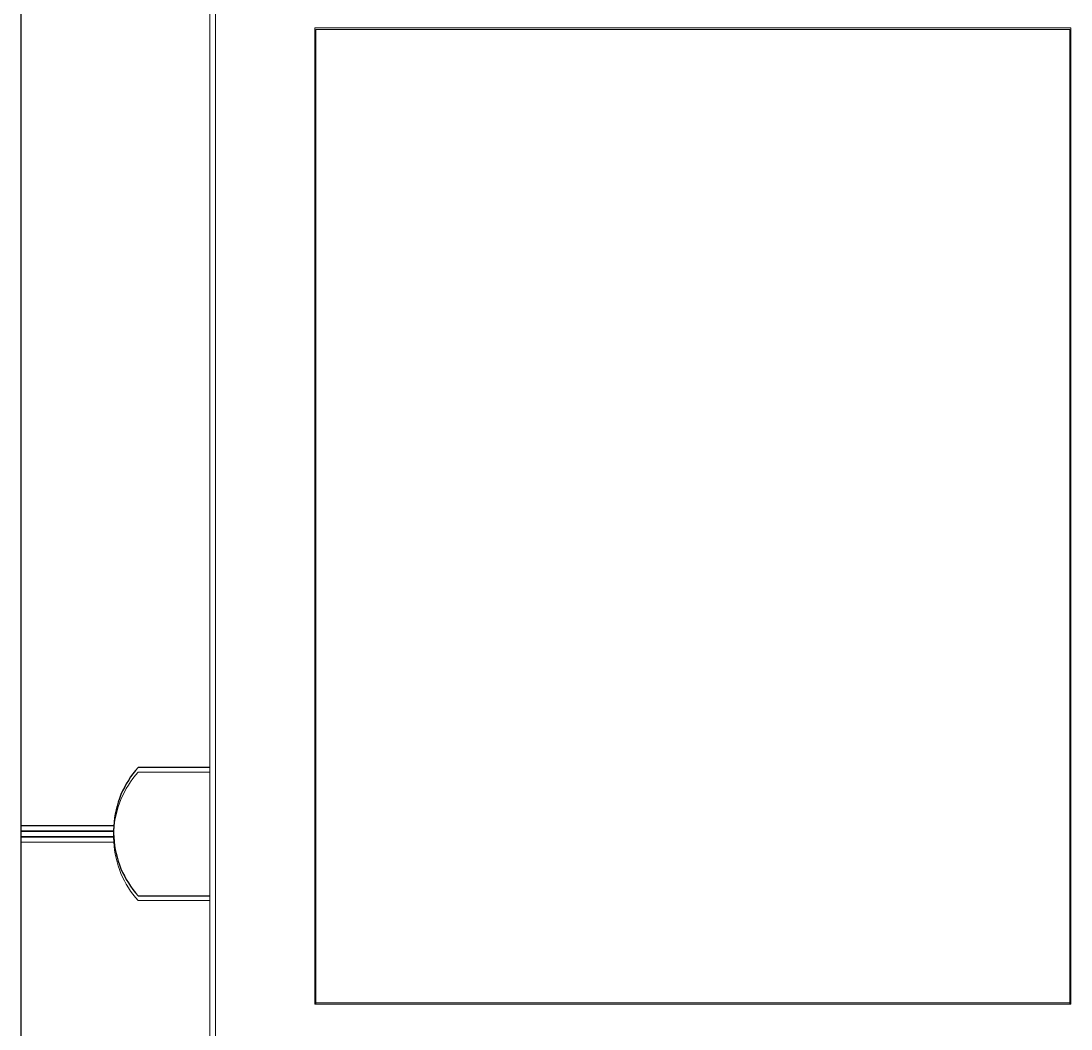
# Model space of a CAD drawing. Header units: millimetres. Extents: x 1359 to 3577, y 1333 to 3557.
# Drawn here: x 2546.6 to 2602.1, y 3257.5 to 3310.8 of the extents above; entities that cross this region are included whole.
import ezdxf

# ---------------------------------------------------------------- set-up
doc = ezdxf.new("R2010")
doc.units = ezdxf.units.MM
doc.set_wipeout_variables(frame=1)
doc.layers.add('! NO PLOT !', color=7, linetype='Continuous', true_color=0xff75dd, plot=False)
doc.layers.add('000-PI-Oprema', color=30, linetype='Continuous', lineweight=5)
doc.layers.add('002-PI-Kabelska kanalica', color=150, linetype='Continuous')

# ---------------------------------------------------------------- blocks, each defined once
blk = doc.blocks.new('montazna 2000x1000')
at = {"layer": '! NO PLOT !', "color": 0, "linetype": 'ByBlock', "lineweight": 0}
blk.add_line((50.3, 1848.1), (50.3, 1864.9), dxfattribs=at)
blk.add_arc((50.3, 1856.5), 8, 211.6682, 148.3318, dxfattribs=at)
blk = doc.blocks.new('6ES7515-2AN03-0AB0')
blk.add_wipeout([(49766.655, 38535.913), (49836.455, 38535.913), (49836.456, 38388.913), (49766.656, 38388.913)])
at = {"layer": '000-PI-Oprema', "color": 0, "linetype": 'ByBlock', "lineweight": 0}
for p, q in [((49766.646, 38535.413), (49766.655, 38403.913)), ((49766.655, 38535.044), (49766.655, 38403.913)), ((49766.955, 38456.613), (49766.955, 38523.913)), ((49766.955, 38456.613), (49766.955, 38523.913)), ((49772.205, 38464.632), (49772.205, 38516.308)), ((49812.205, 38516.308), (49772.205, 38516.308)), ((49772.205, 38464.632), (49772.205, 38516.308)), ((49812.205, 38516.308), (49772.205, 38516.308)), ((49772.256, 38464.696), (49772.256, 38516.22)), ((49812.156, 38516.22), (49772.256, 38516.22)), ((49772.256, 38464.696), (49772.256, 38516.22)), ((49812.156, 38516.22), (49772.256, 38516.22)), ((49812.156, 38464.696), (49812.156, 38516.22)), ((49812.156, 38464.696), (49812.156, 38516.22)), ((49812.205, 38464.632), (49812.205, 38516.308)), ((49812.205, 38464.632), (49812.205, 38516.308)), ((49812.205, 38464.632), (49772.205, 38464.632)), ((49812.205, 38464.632), (49772.205, 38464.632)), ((49772.256, 38464.632), (49772.256, 38464.696)), ((49812.156, 38464.696), (49772.256, 38464.696)), ((49772.256, 38464.632), (49772.256, 38464.696)), ((49812.156, 38464.696), (49772.256, 38464.696)), ((49812.156, 38464.632), (49812.156, 38464.696)), ((49812.156, 38464.632), (49812.156, 38464.696))]:
    blk.add_line(p, q, dxfattribs=at)
blk = doc.blocks.new('6ES7590-1AB60-0AA0')
at = {"layer": '! NO PLOT !'}
for p, q in [((4193.317, 2942.116), (4193.317, 2942.85)), ((4194.174, 2942.891), (4194.174, 2939.056)), ((4195.357, 2942.891), (4194.174, 2942.891)), ((4195.357, 2939.056), (4195.357, 2942.891)), ((4196.254, 2942.891), (4196.254, 2939.056)), ((4199.07, 2942.891), (4196.254, 2942.891)), ((4199.07, 2942.198), (4199.07, 2942.891)), ((4197.356, 2942.198), (4199.07, 2942.198)), ((4197.356, 2941.3), (4197.356, 2942.198)), ((4198.866, 2941.3), (4197.356, 2941.3)), ((4198.866, 2940.688), (4198.866, 2941.3)), ((4197.356, 2939.75), (4197.356, 2940.688)), ((4197.356, 2940.688), (4198.866, 2940.688)), ((4190.583, 2939.872), (4190.583, 2939.138)), ((4199.11, 2939.75), (4197.356, 2939.75)), ((4199.11, 2939.056), (4199.11, 2939.75)), ((4194.174, 2939.056), (4195.357, 2939.056)), ((4196.254, 2939.056), (4199.11, 2939.056)), ((4198.375, 2932.117), (4197.58, 2934.264)), ((4199.151, 2934.264), (4198.375, 2932.117)), ((4198.523, 2931.869), (4199.244, 2933.863))]:
    blk.add_line(p, q, dxfattribs=at)
for points, knots in [([(4193.317, 2942.85), (4193.159, 2942.878), (4192.879, 2942.93), (4192.509, 2942.982), (4192.153, 2943.007), (4191.792, 2942.981), (4191.41, 2942.898), (4191.064, 2942.746), (4190.768, 2942.515), (4190.576, 2942.173), (4190.525, 2941.8), (4190.576, 2941.434), (4190.756, 2941.116), (4190.992, 2940.901), (4191.266, 2940.748), (4191.578, 2940.602), (4191.926, 2940.462), (4192.226, 2940.322), (4192.413, 2940.191), (4192.491, 2940.032), (4192.439, 2939.885), (4192.303, 2939.786), (4192.138, 2939.73), (4191.959, 2939.695), (4191.782, 2939.677), (4191.544, 2939.67), (4191.251, 2939.688), (4190.912, 2939.756), (4190.692, 2939.829), (4190.583, 2939.872)], [0, 0, 0, 0, 0.058167, 0.103291, 0.135497, 0.18739, 0.233927, 0.276573, 0.323469, 0.367574, 0.415117, 0.457643, 0.499335, 0.545023, 0.571534, 0.61311, 0.669886, 0.707355, 0.733443, 0.751236, 0.766876, 0.785371, 0.810586, 0.829835, 0.851293, 0.875106, 0.916093, 0.9575, 1, 1, 1, 1]), ([(4190.583, 2939.138), (4190.718, 2939.099), (4190.983, 2939.032), (4191.373, 2938.969), (4191.777, 2938.947), (4192.188, 2938.971), (4192.596, 2939.056), (4192.977, 2939.208), (4193.312, 2939.44), (4193.541, 2939.791), (4193.601, 2940.179), (4193.548, 2940.555), (4193.369, 2940.884), (4193.13, 2941.109), (4192.852, 2941.269), (4192.54, 2941.422), (4192.196, 2941.569), (4191.897, 2941.71), (4191.712, 2941.845), (4191.636, 2941.997), (4191.675, 2942.123), (4191.776, 2942.206), (4191.902, 2942.258), (4192.037, 2942.295), (4192.169, 2942.315), (4192.359, 2942.324), (4192.621, 2942.301), (4192.96, 2942.231), (4193.194, 2942.158), (4193.317, 2942.116)], [0, 0, 0, 0, 0.050995, 0.09847, 0.142842, 0.197361, 0.247009, 0.29309, 0.345193, 0.39189, 0.440408, 0.484338, 0.527032, 0.573288, 0.601245, 0.643101, 0.698989, 0.736572, 0.762873, 0.781014, 0.793261, 0.807604, 0.826728, 0.842361, 0.858321, 0.874793, 0.911417, 0.952987, 1, 1, 1, 1]), ([(4195.686, 2934.191), (4195.557, 2934.242), (4195.262, 2934.308), (4194.834, 2934.301), (4194.511, 2934.099), (4194.363, 2933.817), (4194.35, 2933.456), (4194.607, 2933.152), (4194.95, 2933.008), (4195.259, 2932.881), (4195.51, 2932.67), (4195.516, 2932.39), (4195.406, 2932.183), (4195.198, 2932.07), (4194.966, 2932.055), (4194.701, 2932.095), (4194.526, 2932.145), (4194.43, 2932.183)], [0, 0, 0, 0, 0.085446, 0.194849, 0.260015, 0.315567, 0.391521, 0.474159, 0.549113, 0.625551, 0.689456, 0.740358, 0.790082, 0.830747, 0.884399, 0.934967, 1, 1, 1, 1]), ([(4194.394, 2931.941), (4194.434, 2931.928), (4194.577, 2931.887), (4194.816, 2931.838), (4195.107, 2931.829), (4195.418, 2931.886), (4195.699, 2932.084), (4195.824, 2932.44), (4195.777, 2932.806), (4195.507, 2933.085), (4195.16, 2933.239), (4194.795, 2933.36), (4194.628, 2933.674), (4194.72, 2933.939), (4194.934, 2934.061), (4195.166, 2934.077), (4195.399, 2934.038), (4195.55, 2933.983), (4195.631, 2933.943)], [0, 0, 0, 0, 0.026894, 0.094967, 0.154803, 0.211188, 0.294778, 0.35877, 0.443677, 0.514452, 0.595528, 0.686195, 0.750708, 0.797186, 0.850716, 0.897088, 0.943378, 1, 1, 1, 1]), ([(4197.458, 2933.863), (4197.54, 2933.609), (4197.611, 2933.4), (4197.85, 2932.78), (4198.026, 2932.324), (4198.202, 2931.868)], [0, 0, 0, 0, 0.264196, 0.264196, 1, 1, 1, 1]), ([(4182.124, 2928.515), (4182.199, 2928.612), (4182.369, 2928.768), (4182.683, 2928.882), (4183.038, 2928.895), (4183.399, 2928.785), (4183.777, 2928.431), (4183.872, 2927.879), (4183.756, 2927.354), (4183.479, 2927.031), (4183.126, 2926.844), (4182.72, 2926.805), (4182.268, 2926.884), (4181.925, 2927.192), (4181.763, 2927.614), (4181.699, 2928.175), (4181.769, 2928.889), (4182.084, 2929.604), (4182.597, 2929.983), (4183.092, 2930.106), (4183.4, 2930.118), (4183.573, 2930.102)], [0, 0, 0, 0, 0.038457, 0.07693, 0.106706, 0.154905, 0.197191, 0.271397, 0.327022, 0.370333, 0.407489, 0.456055, 0.502478, 0.55532, 0.599364, 0.64919, 0.741035, 0.834019, 0.897369, 0.94389, 1, 1, 1, 1]), ([(4183.555, 2929.802), (4183.474, 2929.808), (4183.411, 2929.811), (4182.934, 2929.811), (4182.612, 2929.653), (4182.257, 2929.125), (4182.164, 2928.852), (4182.124, 2928.515)], [0, 0, 0, 0, 0.058605, 0.058605, 0.623644, 0.623644, 1, 1, 1, 1]), ([(4188.512, 2929.965), (4188.388, 2930.009), (4188.109, 2930.081), (4187.698, 2930.126), (4187.3, 2930.053), (4186.967, 2929.861), (4186.764, 2929.517), (4186.737, 2929.129), (4186.863, 2928.802), (4187.108, 2928.589), (4187.397, 2928.447), (4187.724, 2928.301), (4188.028, 2928.163), (4188.248, 2927.945), (4188.282, 2927.683), (4188.234, 2927.428), (4188.046, 2927.218), (4187.773, 2927.122), (4187.47, 2927.126), (4187.156, 2927.183), (4186.945, 2927.246), (4186.837, 2927.288)], [0, 0, 0, 0, 0.06208, 0.137188, 0.193443, 0.251671, 0.313567, 0.374192, 0.43104, 0.472364, 0.524972, 0.583187, 0.642248, 0.683551, 0.722421, 0.762388, 0.803352, 0.84918, 0.895433, 0.945712, 1, 1, 1, 1]), ([(4186.79, 2926.966), (4186.856, 2926.944), (4187.019, 2926.898), (4187.29, 2926.841), (4187.607, 2926.815), (4187.928, 2926.841), (4188.219, 2926.942), (4188.46, 2927.124), (4188.625, 2927.385), (4188.678, 2927.716), (4188.624, 2928.092), (4188.355, 2928.434), (4187.993, 2928.61), (4187.639, 2928.758), (4187.326, 2928.898), (4187.133, 2929.184), (4187.151, 2929.493), (4187.35, 2929.717), (4187.63, 2929.811), (4187.928, 2929.801), (4188.199, 2929.736), (4188.367, 2929.668), (4188.438, 2929.633)], [0, 0, 0, 0, 0.033122, 0.080767, 0.131657, 0.184078, 0.233155, 0.2765, 0.32529, 0.376532, 0.433169, 0.501495, 0.573763, 0.622505, 0.685302, 0.733602, 0.777069, 0.822217, 0.867773, 0.913842, 0.962546, 1, 1, 1, 1]), ([(4194.719, 2926.828), (4194.786, 2926.824), (4194.946, 2926.821), (4195.203, 2926.833), (4195.516, 2926.895), (4195.851, 2927.045), (4196.179, 2927.353), (4196.428, 2927.813), (4196.562, 2928.369), (4196.581, 2928.935), (4196.506, 2929.467), (4196.238, 2929.905), (4195.801, 2930.105), (4195.337, 2930.125), (4194.851, 2929.962), (4194.538, 2929.578), (4194.45, 2929.165), (4194.462, 2928.781), (4194.6, 2928.409), (4194.922, 2928.132), (4195.293, 2928.027), (4195.662, 2928.057), (4195.958, 2928.192), (4196.106, 2928.334), (4196.168, 2928.414)], [0, 0, 0, 0, 0.02202, 0.052867, 0.084544, 0.126969, 0.172052, 0.23019, 0.296694, 0.358978, 0.416096, 0.472559, 0.519343, 0.568383, 0.62311, 0.682503, 0.721629, 0.760344, 0.808551, 0.847289, 0.896008, 0.931447, 0.967915, 1, 1, 1, 1]), ([(4195.782, 2929.759), (4195.696, 2929.795), (4195.508, 2929.825), (4195.227, 2929.785), (4194.946, 2929.585), (4194.83, 2929.264), (4194.828, 2928.891), (4194.94, 2928.569), (4195.215, 2928.366), (4195.499, 2928.325), (4195.83, 2928.378), (4196.126, 2928.648), (4196.193, 2929.03), (4196.158, 2929.356), (4196.026, 2929.612), (4195.868, 2929.724), (4195.782, 2929.759)], [0, 0, 0, 0, 0.0625, 0.125, 0.1875, 0.28125, 0.34375, 0.4375, 0.5, 0.5625, 0.625, 0.71875, 0.8125, 0.875, 0.9375, 1, 1, 1, 1]), ([(4198.451, 2930.087), (4198.267, 2930.124), (4197.884, 2930.107), (4197.378, 2929.806), (4197.171, 2929.246), (4197.108, 2928.701), (4197.113, 2928.185), (4197.171, 2927.723), (4197.315, 2927.276), (4197.612, 2926.948), (4198.067, 2926.809), (4198.545, 2926.814), (4198.965, 2927.076), (4199.24, 2927.577), (4199.316, 2928.139), (4199.313, 2928.789), (4199.243, 2929.254), (4199.093, 2929.645), (4198.857, 2929.953), (4198.589, 2930.06), (4198.451, 2930.087)], [0, 0, 0, 0, 0.0625, 0.125, 0.1875, 0.25, 0.3125, 0.359375, 0.40625, 0.46875, 0.5, 0.5625, 0.625, 0.65625, 0.75, 0.8125, 0.875, 0.90625, 0.953125, 1, 1, 1, 1]), ([(4198.781, 2929.442), (4198.716, 2929.568), (4198.541, 2929.767), (4198.171, 2929.827), (4197.809, 2929.72), (4197.548, 2929.309), (4197.493, 2928.812), (4197.487, 2928.246), (4197.519, 2927.753), (4197.726, 2927.275), (4198.141, 2927.079), (4198.587, 2927.178), (4198.849, 2927.559), (4198.917, 2927.975), (4198.942, 2928.401), (4198.933, 2928.79), (4198.889, 2929.141), (4198.83, 2929.346), (4198.781, 2929.442)], [0, 0, 0, 0, 0.0625, 0.109375, 0.15625, 0.21875, 0.3125, 0.375, 0.46875, 0.53125, 0.59375, 0.65625, 0.71875, 0.78125, 0.84375, 0.90625, 0.953125, 1, 1, 1, 1]), ([(4191.898, 2927.026), (4191.949, 2927.002), (4192.098, 2926.936), (4192.375, 2926.85), (4192.717, 2926.812), (4193.125, 2926.849), (4193.481, 2927.016), (4193.765, 2927.324), (4193.918, 2927.73), (4193.897, 2928.227), (4193.621, 2928.699), (4193.173, 2928.896), (4192.734, 2928.905), (4192.488, 2928.863), (4192.358, 2928.824)], [0, 0, 0, 0, 0.035563, 0.102622, 0.182409, 0.251199, 0.359766, 0.42115, 0.512328, 0.625812, 0.724909, 0.8416, 0.915891, 1, 1, 1, 1]), ([(4182.968, 2928.571), (4182.877, 2928.592), (4182.689, 2928.6), (4182.368, 2928.495), (4182.125, 2928.181), (4182.101, 2927.798), (4182.184, 2927.377), (4182.508, 2927.114), (4182.939, 2927.105), (4183.305, 2927.266), (4183.46, 2927.632), (4183.467, 2928.002), (4183.371, 2928.335), (4183.146, 2928.516), (4183.013, 2928.56), (4182.968, 2928.571)], [0, 0, 0, 0, 0.0625, 0.125, 0.21875, 0.3125, 0.375, 0.5, 0.5625, 0.65625, 0.75, 0.8125, 0.90625, 0.96875, 1, 1, 1, 1]), ([(4191.986, 2928.432), (4192.077, 2928.468), (4192.299, 2928.541), (4192.651, 2928.609), (4193.033, 2928.607), (4193.371, 2928.429), (4193.532, 2928.096), (4193.525, 2927.766), (4193.428, 2927.478), (4193.246, 2927.269), (4193.011, 2927.147), (4192.73, 2927.104), (4192.46, 2927.141), (4192.218, 2927.229), (4192.096, 2927.29), (4192.034, 2927.326)], [0, 0, 0, 0, 0.07374, 0.178311, 0.272524, 0.359332, 0.454094, 0.537174, 0.606125, 0.681992, 0.741393, 0.80464, 0.895539, 0.945774, 1, 1, 1, 1]), ([(4196.168, 2928.414), (4196.128, 2928.078), (4196.034, 2927.805), (4195.68, 2927.277), (4195.358, 2927.119), (4194.875, 2927.119), (4194.812, 2927.121), (4194.737, 2927.128)], [0, 0, 0, 0, 0.372393, 0.372393, 0.934052, 0.934052, 1, 1, 1, 1])]:
    blk.add_open_spline(points, degree=3, knots=knots, dxfattribs=at)
for points in [[(4196.295, 2934.264), (4196.387, 2934.264), (4196.48, 2934.264), (4196.572, 2934.264)], [(4196.295, 2931.868), (4196.295, 2932.667), (4196.295, 2933.465), (4196.295, 2934.264)], [(4196.572, 2934.264), (4196.572, 2933.465), (4196.572, 2932.667), (4196.572, 2931.868)], [(4197.58, 2934.264), (4197.452, 2934.264), (4197.323, 2934.264), (4197.195, 2934.264)], [(4197.195, 2934.264), (4197.195, 2933.465), (4197.195, 2932.667), (4197.195, 2931.868)], [(4199.521, 2934.264), (4199.397, 2934.264), (4199.274, 2934.264), (4199.151, 2934.264)], [(4199.521, 2931.868), (4199.521, 2932.667), (4199.521, 2933.465), (4199.521, 2934.264)], [(4195.631, 2933.943), (4195.649, 2934.026), (4195.668, 2934.109), (4195.686, 2934.191)], [(4197.458, 2931.868), (4197.458, 2932.533), (4197.458, 2933.198), (4197.458, 2933.863)], [(4199.244, 2933.863), (4199.244, 2933.198), (4199.243, 2932.533), (4199.243, 2931.868)], [(4194.43, 2932.183), (4194.418, 2932.102), (4194.406, 2932.022), (4194.394, 2931.941)], [(4196.572, 2931.868), (4196.48, 2931.868), (4196.387, 2931.868), (4196.295, 2931.868)], [(4197.195, 2931.868), (4197.283, 2931.868), (4197.37, 2931.868), (4197.458, 2931.868)], [(4198.202, 2931.868), (4198.309, 2931.869), (4198.416, 2931.869), (4198.523, 2931.869)], [(4199.243, 2931.868), (4199.336, 2931.868), (4199.428, 2931.868), (4199.521, 2931.868)], [(4183.573, 2930.102), (4183.567, 2930.002), (4183.561, 2929.902), (4183.555, 2929.802)], [(4184.483, 2930.061), (4185.045, 2930.061), (4185.606, 2930.061), (4186.168, 2930.061)], [(4184.483, 2926.868), (4184.483, 2927.933), (4184.483, 2928.997), (4184.483, 2930.061)], [(4186.168, 2930.061), (4186.168, 2929.96), (4186.168, 2929.858), (4186.168, 2929.757)], [(4188.438, 2929.633), (4188.463, 2929.744), (4188.487, 2929.854), (4188.512, 2929.965)], [(4189.182, 2929.757), (4189.182, 2929.858), (4189.182, 2929.96), (4189.182, 2930.061)], [(4189.182, 2930.061), (4189.873, 2930.061), (4190.563, 2930.061), (4191.254, 2930.061)], [(4191.254, 2930.061), (4191.254, 2929.96), (4191.254, 2929.858), (4191.254, 2929.757)], [(4192.034, 2930.061), (4192.018, 2929.518), (4192.002, 2928.975), (4191.986, 2928.432)], [(4193.757, 2930.061), (4193.183, 2930.061), (4192.608, 2930.061), (4192.034, 2930.061)], [(4193.757, 2929.757), (4193.757, 2929.858), (4193.757, 2929.96), (4193.757, 2930.061)], [(4186.168, 2929.757), (4185.73, 2929.757), (4185.291, 2929.757), (4184.852, 2929.757)], [(4184.852, 2929.757), (4184.852, 2929.384), (4184.852, 2929.012), (4184.852, 2928.64)], [(4190.876, 2929.757), (4190.311, 2929.757), (4189.746, 2929.757), (4189.182, 2929.757)], [(4189.463, 2926.868), (4189.934, 2927.831), (4190.405, 2928.794), (4190.876, 2929.757)], [(4191.254, 2929.757), (4190.792, 2928.794), (4190.331, 2927.831), (4189.869, 2926.868)], [(4192.358, 2928.824), (4192.371, 2929.135), (4192.383, 2929.446), (4192.396, 2929.757)], [(4192.396, 2929.757), (4192.85, 2929.757), (4193.304, 2929.757), (4193.757, 2929.757)], [(4184.852, 2928.64), (4185.269, 2928.64), (4185.686, 2928.64), (4186.103, 2928.64)], [(4184.852, 2928.335), (4184.852, 2927.948), (4184.852, 2927.56), (4184.852, 2927.173)], [(4186.103, 2928.335), (4185.686, 2928.335), (4185.269, 2928.335), (4184.852, 2928.335)], [(4186.103, 2928.64), (4186.103, 2928.538), (4186.103, 2928.437), (4186.103, 2928.335)], [(4199.728, 2928.018), (4199.728, 2928.112), (4199.728, 2928.205), (4199.728, 2928.299)], [(4199.728, 2928.299), (4200.083, 2928.299), (4200.438, 2928.299), (4200.793, 2928.299)], [(4200.793, 2928.018), (4200.438, 2928.018), (4200.083, 2928.018), (4199.728, 2928.018)], [(4184.852, 2927.173), (4185.314, 2927.173), (4185.775, 2927.173), (4186.236, 2927.173)], [(4186.236, 2927.173), (4186.236, 2927.071), (4186.236, 2926.97), (4186.236, 2926.868)], [(4186.837, 2927.288), (4186.822, 2927.18), (4186.806, 2927.073), (4186.79, 2926.966)], [(4192.034, 2927.326), (4191.989, 2927.226), (4191.943, 2927.126), (4191.898, 2927.026)], [(4194.737, 2927.128), (4194.731, 2927.028), (4194.725, 2926.928), (4194.719, 2926.828)], [(4186.236, 2926.868), (4185.652, 2926.868), (4185.067, 2926.868), (4184.483, 2926.868)], [(4189.869, 2926.868), (4189.733, 2926.868), (4189.598, 2926.868), (4189.463, 2926.868)]]:
    blk.add_open_spline(points, degree=3, dxfattribs=at)
for p, q in [((4144.23, 2975.801), (4144.23, 2930.564)), ((4237.23, 2948.264), (4171.23, 2948.264)), ((4169.23, 2946.264), (4169.23, 2907.264)), ((4158.032, 2933.664), (4150.429, 2933.664)), ((4144.23, 2930.564), (4144.23, 2930.264)), ((4149.139, 2930.564), (4144.23, 2930.564)), ((4169.23, 2930.564), (4159.321, 2930.564)), ((4144.23, 2930.264), (4144.23, 2929.964)), ((4149.13, 2930.264), (4144.23, 2930.264)), ((4144.23, 2929.964), (4144.23, 2880.414)), ((4149.139, 2929.964), (4144.23, 2929.964)), ((4169.23, 2929.964), (4159.321, 2929.964)), ((4169.232, 2930.264), (4159.33, 2930.264)), ((4150.429, 2926.864), (4158.032, 2926.864))]:
    blk.add_line(p, q)
for centre, radius, start, end in [((4171.23, 2946.264), 2, 90, 180), ((4154.23, 2930.264), 5.1, 138.1897, 176.6277), ((4154.23, 2930.264), 5.1, 3.3723, 41.8103), ((4154.23, 2930.264), 5.1, 183.3723, 221.8103), ((4154.23, 2930.264), 5.1, 318.1897, 356.6277)]:
    blk.add_arc(centre, radius, start, end)
for major_axis, start_param, end_param in [((5.1, 0), 3.082735, 3.141593), ((5.1, 0), 0, 0.058858), ((0, 5.1), 1.570796, 1.629654), ((5.1, 0), 6.224328, 6.283185)]:
    blk.add_ellipse((4154.23, 2930.264), major_axis=major_axis, ratio=1, start_param=start_param, end_param=end_param)

msp = doc.modelspace()

# ---------------------------------------------------------------- linework, layer by layer
at = {"layer": '002-PI-Kabelska kanalica', "color": 0, "linetype": 'ByBlock', "lineweight": 0}
for p, q in [((2546.571, 3217.833), (2546.571, 3325.583)), ((2546.571, 3313.47), (2546.571, 3268.233)), ((2546.571, 3313.47), (2546.571, 3217.433)), ((2546.571, 3313.47), (2546.571, 3217.433)), ((2546.571, 3313.22), (2546.571, 3267.983)), ((2546.571, 3313.22), (2546.571, 3267.983)), ((2546.571, 3313.22), (2546.571, 3267.983)), ((2556.571, 3271.333), (2552.77, 3271.333)), ((2556.571, 3271.333), (2552.77, 3271.333)), ((2556.571, 3271.083), (2552.77, 3271.083)), ((2556.571, 3271.083), (2552.77, 3271.083)), ((2546.571, 3268.233), (2546.571, 3267.933)), ((2551.48, 3268.233), (2546.571, 3268.233)), ((2546.571, 3268.233), (2546.571, 3267.933)), ((2546.571, 3268.233), (2546.571, 3267.933)), ((2551.48, 3268.233), (2546.571, 3268.233)), ((2546.571, 3267.983), (2546.571, 3267.683)), ((2551.48, 3267.983), (2546.571, 3267.983)), ((2546.571, 3267.983), (2546.571, 3267.683)), ((2546.571, 3267.983), (2546.571, 3267.683)), ((2551.48, 3267.983), (2546.571, 3267.983)), ((2546.571, 3267.933), (2546.571, 3267.633)), ((2551.471, 3267.933), (2546.571, 3267.933)), ((2546.571, 3267.933), (2546.571, 3267.633)), ((2546.571, 3267.933), (2546.571, 3267.633)), ((2551.471, 3267.933), (2546.571, 3267.933)), ((2546.571, 3267.683), (2546.571, 3267.383)), ((2551.471, 3267.683), (2546.571, 3267.683)), ((2546.571, 3267.683), (2546.571, 3267.383)), ((2546.571, 3267.683), (2546.571, 3267.383)), ((2551.471, 3267.683), (2546.571, 3267.683)), ((2546.571, 3267.633), (2546.571, 3218.083)), ((2551.48, 3267.633), (2546.571, 3267.633)), ((2551.48, 3267.633), (2546.571, 3267.633)), ((2551.48, 3267.383), (2546.571, 3267.383)), ((2551.48, 3267.383), (2546.571, 3267.383)), ((2552.77, 3264.533), (2556.571, 3264.533)), ((2552.77, 3264.533), (2556.571, 3264.533)), ((2552.77, 3264.283), (2556.571, 3264.283)), ((2552.77, 3264.283), (2556.571, 3264.283))]:
    msp.add_line(p, q, dxfattribs=at)
for points in [[(2546.571, 3313.47), (2546.571, 3268.233), (2546.571, 3267.933), (2546.571, 3267.633), (2546.571, 3218.083)], [(2546.571, 3313.47), (2546.571, 3268.233), (2546.571, 3267.933), (2546.571, 3267.633), (2546.571, 3218.083)], [(2546.571, 3313.22), (2546.571, 3267.983), (2546.571, 3267.683), (2546.571, 3267.383)], [(2546.571, 3313.22), (2546.571, 3267.983), (2546.571, 3267.683), (2546.571, 3267.383)], [(2546.571, 3313.22), (2546.571, 3267.983), (2546.571, 3267.683), (2546.571, 3267.383)]]:
    msp.add_lwpolyline(points, dxfattribs=at)
for centre, start, end in [((2556.571, 3267.933), 138.1897, 176.6277), ((2556.571, 3267.933), 138.1897, 176.6277), ((2556.571, 3267.683), 138.1897, 176.6277), ((2556.571, 3267.683), 138.1897, 176.6277), ((2556.571, 3267.933), 183.3723, 221.8103), ((2556.571, 3267.933), 183.3723, 221.8103), ((2556.571, 3267.683), 183.3723, 221.8103), ((2556.571, 3267.683), 183.3723, 221.8103)]:
    msp.add_arc(centre, 5.1, start, end, dxfattribs=at)
for centre, major_axis, start_param, end_param in [((2556.571, 3267.933), (5.1, 0), 3.082735, 3.141593), ((2556.571, 3267.933), (5.1, 0), 3.082735, 3.141593), ((2556.571, 3267.683), (5.1, 0), 3.082735, 3.141593), ((2556.571, 3267.683), (5.1, 0), 3.082735, 3.141593), ((2556.571, 3267.933), (0, 5.1), 1.570796, 1.629654), ((2556.571, 3267.933), (0, 5.1), 1.570796, 1.629654), ((2556.571, 3267.683), (0, 5.1), 1.570796, 1.629654), ((2556.571, 3267.683), (0, 5.1), 1.570796, 1.629654)]:
    msp.add_ellipse(centre, major_axis=major_axis, ratio=1, start_param=start_param, end_param=end_param, dxfattribs=at)

# ---------------------------------------------------------------- block references
msp.add_blockref('6ES7590-1AB60-0AA0', (-1597.659, 337.669))
msp.add_blockref('montazna 2000x1000', (2513.071, 1461.556), dxfattribs=at)

# ---------------------------------------------------------------- next in the draw order: block references
msp.add_blockref('6ES7515-2AN03-0AB0', (-47210.084, -35205.83), dxfattribs=at)

doc.saveas('drawing.dxf')
